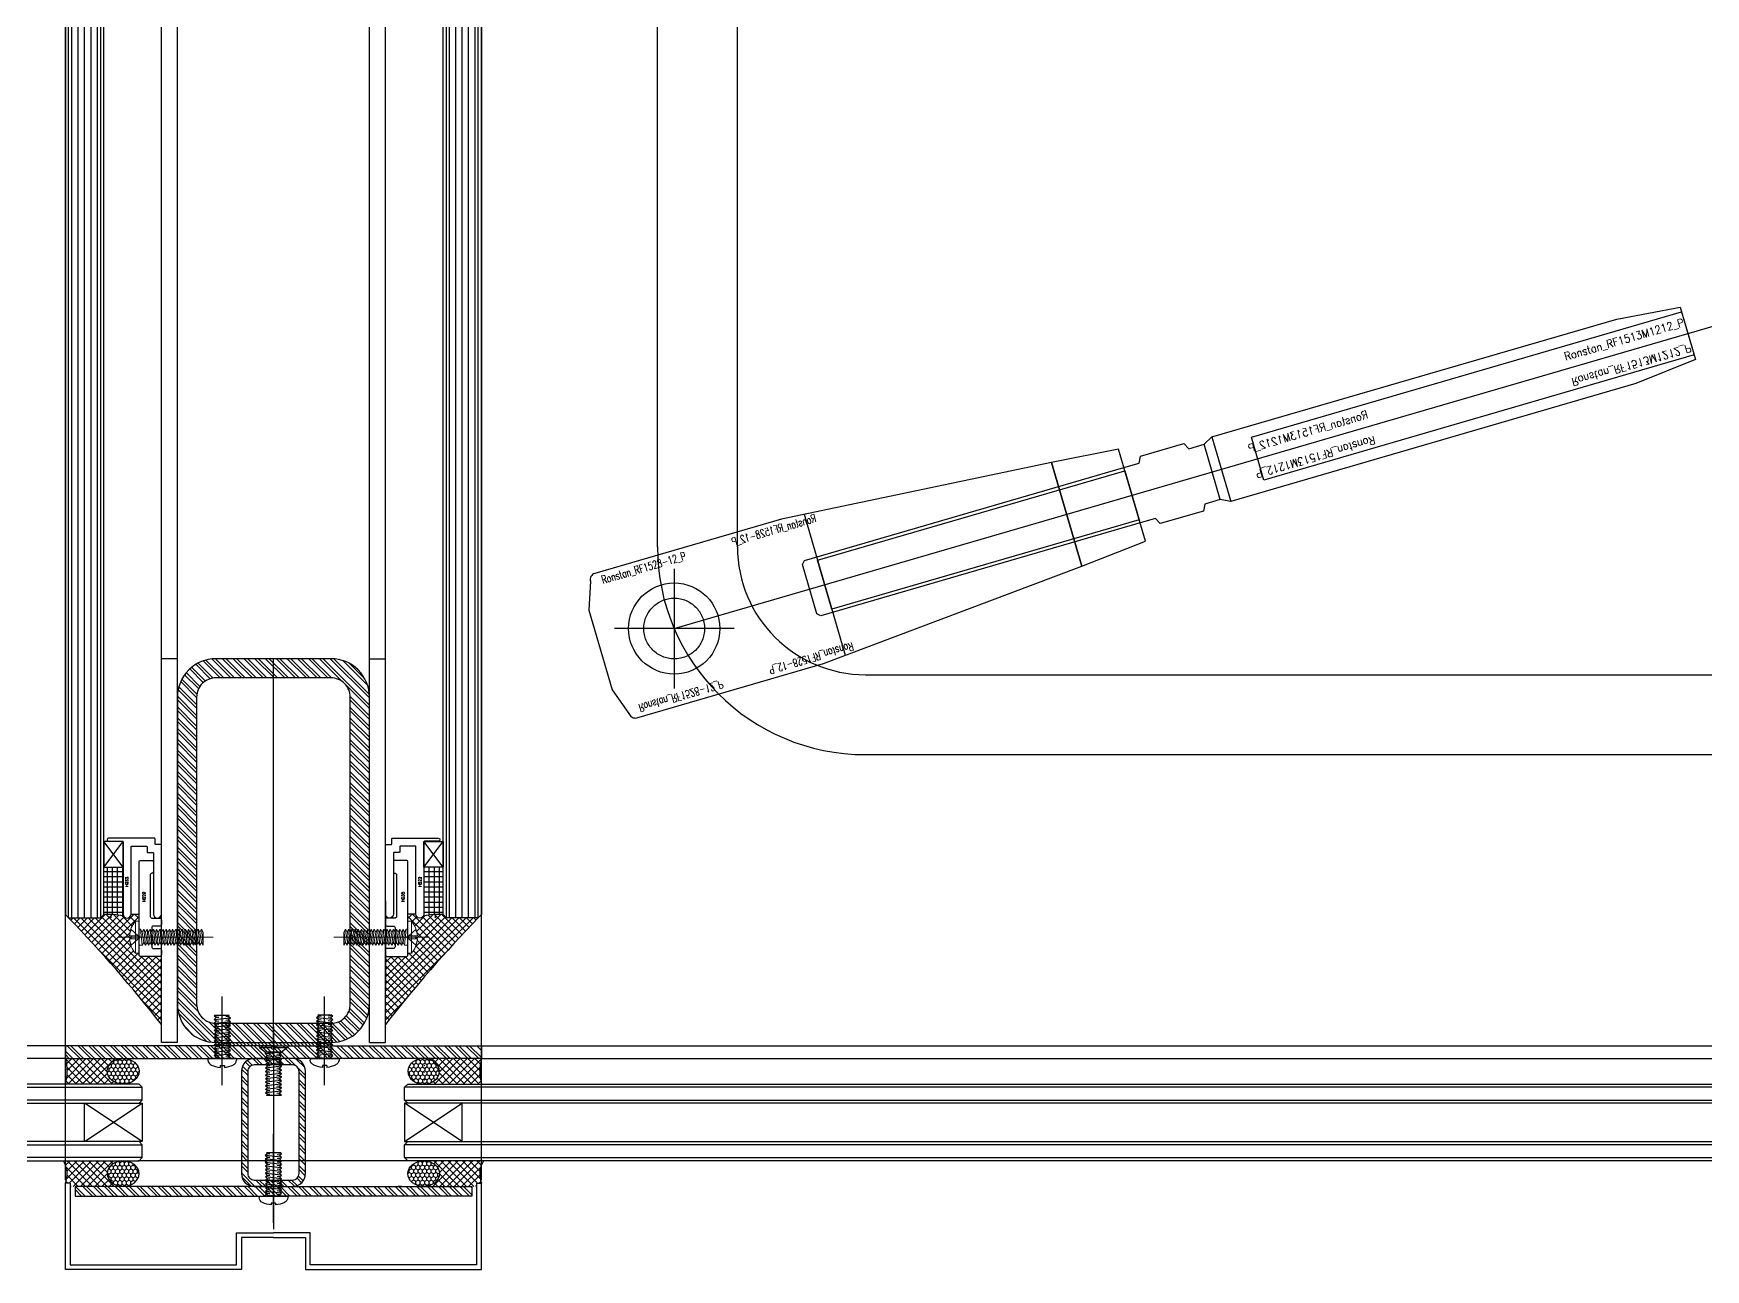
# Model space of a CAD drawing. Extents: x -163002 to 22103, y -98847 to 51643.
# Drawn here: x -128325 to -127802, y 34504 to 34891 of the extents above; entities that cross this region are included whole.
import ezdxf
from ezdxf.enums import TextEntityAlignment as Align

# ---------------------------------------------------------------- set-up
doc = ezdxf.new("R2010")
doc.units = 0
doc.header["$LTSCALE"] = 1000
doc.header["$MEASUREMENT"] = 0
doc.linetypes.add('S2108a$0$CENTER', pattern=[2, 1.25, -0.25, 0.25, -0.25])
doc.linetypes.add('S2108a$0$HIDDEN', pattern=[0.375, 0.25, -0.125])
doc.layers.get('0').update_dxf_attribs({"linetype": 'CONTINUOUS'})
for name, color, linetype, lineweight in [('S2108a$0$0.25bC', 6, 'CONTINUOUS', 18), ('S2108a$0$0.25bCEN', 1, 'S2108a$0$CENTER', 18), ('S2108a$0$0.25bH', 3, 'S2108a$0$HIDDEN', 18)]:
    doc.layers.add(name, color=color, linetype=linetype, lineweight=lineweight)
for name, color, linetype in [('S2108a$0$2', 7, 'CONTINUOUS'), ('S2108a$0$5', 7, 'CONTINUOUS'), ('S2108a$0$Aux (not print)', 11, 'CONTINUOUS'), ('S2108a$0$Die No(Not Print)', 11, 'CONTINUOUS'), ('S2108a$0$glass-p', 1, 'CONTINUOUS'), ('S2108a$0$SS Cable', 9, 'CONTINUOUS'), ('S2108a$0$Steel', 30, 'CONTINUOUS')]:
    doc.layers.add(name, color=color, linetype=linetype)
doc.styles.add('S2108a$0$ROMANS', font='romans', dxfattribs={"width": 0.9})
doc.styles.add('S2108a$0$ROMANT', font='romant')
pattern_1 = [(135, (-47877.6827, 67977.8583), (-1.122532015, -1.122532015), []), (225, (-47877.6827, 67977.8583), (1.122532015, -1.122532015), [])]
pattern_2 = [(45, (-208622.1108, 67977.8583), (1.122532015, -1.122532015), []), (315, (-208622.1108, 67977.8583), (-1.122532015, -1.122532015), [])]

# ---------------------------------------------------------------- blocks, each defined once
blk = doc.blocks.new('S2108a$0$M5P-12')
at = {"layer": 'S2108a$0$2'}
for p, q in [((364.54, 386.28), (367.99, 386.28)), ((364.54, 385.78), (364.54, 386.28)), ((364.54, 385.78), (367.99, 385.78)), ((364.54, 385.78), (366.19, 384.48)), ((368.89, 386.28), (372.35, 386.28)), ((368.89, 385.78), (372.35, 385.78)), ((372.35, 385.78), (370.69, 384.48)), ((372.35, 385.78), (372.35, 386.28)), ((370.69, 384.48), (366.19, 383.98)), ((370.69, 384.48), (366.19, 384.48)), ((366.19, 383.98), (366.19, 384.48)), ((368.89, 384.28), (366.19, 383.98)), ((366.63, 383.53), (366.19, 383.98)), ((366.63, 383.53), (366.19, 382.98)), ((370.69, 383.48), (366.19, 382.98)), ((366.79, 382.55), (366.19, 382.98)), ((366.79, 382.55), (366.19, 381.98)), ((370.69, 382.48), (366.19, 381.98)), ((366.79, 381.55), (366.19, 381.98)), ((366.79, 381.55), (366.19, 380.98)), ((370.69, 381.48), (366.19, 380.98)), ((366.79, 380.55), (366.19, 380.98)), ((367.44, 383.62), (366.63, 383.53)), ((367.44, 383.62), (366.79, 383.55)), ((367.44, 382.62), (366.79, 382.55)), ((367.44, 381.62), (366.79, 381.55)), ((367.99, 385.38), (368.89, 385.38)), ((370.09, 383.91), (369.44, 383.84)), ((370.09, 383.91), (369.44, 383.84)), ((370.09, 382.91), (369.44, 382.84)), ((370.09, 381.91), (369.44, 381.84)), ((370.09, 383.91), (370.69, 384.48)), ((370.09, 383.91), (370.48, 384.28)), ((370.09, 383.91), (370.69, 383.48)), ((370.09, 382.91), (370.69, 383.48)), ((370.09, 382.91), (370.69, 382.48)), ((370.09, 381.91), (370.69, 382.48)), ((370.09, 381.91), (370.69, 381.48)), ((370.09, 380.91), (370.69, 381.48)), ((366.79, 380.55), (366.19, 379.98)), ((370.69, 380.48), (366.19, 379.98)), ((366.79, 379.55), (366.19, 379.98)), ((366.79, 379.55), (366.19, 378.98)), ((370.69, 379.48), (366.19, 378.98)), ((366.79, 378.55), (366.19, 378.98)), ((366.79, 378.55), (366.19, 377.98)), ((370.69, 378.48), (366.19, 377.98)), ((366.79, 377.55), (366.19, 377.98)), ((366.79, 377.55), (366.19, 376.98)), ((370.69, 377.48), (366.19, 376.98)), ((366.79, 376.55), (366.19, 376.98)), ((366.79, 376.55), (366.19, 375.98)), ((370.69, 376.48), (366.19, 375.98)), ((367.44, 380.62), (366.79, 380.55)), ((367.44, 379.62), (366.79, 379.55)), ((367.44, 378.62), (366.79, 378.55)), ((367.44, 377.62), (366.79, 377.55)), ((367.44, 376.62), (366.79, 376.55)), ((370.09, 380.91), (369.44, 380.84)), ((370.09, 379.91), (369.44, 379.84)), ((370.09, 378.91), (369.44, 378.84)), ((370.09, 377.91), (369.44, 377.84)), ((370.09, 376.91), (369.44, 376.84)), ((370.09, 380.91), (370.69, 380.48)), ((370.09, 379.91), (370.69, 380.48)), ((370.09, 379.91), (370.69, 379.48)), ((370.09, 378.91), (370.69, 379.48)), ((370.09, 378.91), (370.69, 378.48)), ((370.09, 377.91), (370.69, 378.48)), ((370.09, 377.91), (370.69, 377.48)), ((370.09, 376.91), (370.69, 377.48)), ((370.09, 376.91), (370.69, 376.48)), ((370.09, 375.91), (370.69, 376.48)), ((366.79, 375.55), (366.19, 375.98)), ((366.79, 375.55), (366.19, 374.98)), ((370.69, 375.48), (366.19, 374.98)), ((366.79, 374.55), (366.19, 374.98)), ((366.79, 374.55), (366.19, 373.98)), ((370.69, 374.48), (366.19, 373.98)), ((366.79, 373.55), (366.19, 373.98)), ((366.79, 373.55), (366.19, 372.98)), ((370.69, 373.48), (366.19, 372.98)), ((366.79, 372.55), (366.19, 372.98)), ((366.79, 372.55), (366.51, 372.28)), ((370.48, 372.28), (366.51, 372.28)), ((367.44, 375.62), (366.79, 375.55)), ((367.44, 374.62), (366.79, 374.55)), ((367.44, 373.62), (366.79, 373.55)), ((367.44, 372.62), (366.79, 372.55)), ((370.69, 372.48), (368.89, 372.28)), ((370.09, 375.91), (369.44, 375.84)), ((370.09, 374.91), (369.44, 374.84)), ((370.09, 373.91), (369.44, 373.84)), ((370.09, 372.91), (369.44, 372.84)), ((370.09, 375.91), (370.69, 375.48)), ((370.09, 374.91), (370.69, 375.48)), ((370.09, 374.91), (370.69, 374.48)), ((370.09, 373.91), (370.69, 374.48)), ((370.09, 373.91), (370.69, 373.48)), ((370.09, 372.91), (370.69, 373.48)), ((370.09, 372.91), (370.69, 372.48)), ((370.48, 372.28), (370.69, 372.48))]:
    blk.add_line(p, q, dxfattribs=at)
at = {"layer": 'S2108a$0$5', "color": 2}
blk.add_line((368.44, 391.72), (368.44, 364.55), dxfattribs=at)
at = {"layer": 'S2108a$0$5'}
for p, q in [((367.99, 385.38), (367.99, 386.28)), ((368.89, 385.38), (368.89, 386.28))]:
    blk.add_line(p, q, dxfattribs=at)
blk = doc.blocks.new('S2108a$0$4.5')
at = {"layer": 'S2108a$0$2'}
for p, q in [((-226399.27, -193295.22), (-226399.48, -193295.42)), ((-226399.48, -193295.42), (-226397.68, -193295.22)), ((-226398.88, -193295.85), (-226399.48, -193295.42)), ((-226398.88, -193295.85), (-226399.48, -193296.42)), ((-226399.48, -193296.42), (-226394.98, -193295.92)), ((-226399.27, -193295.22), (-226395.3, -193295.22)), ((-226398.88, -193295.85), (-226398.23, -193295.78)), ((-226396.23, -193295.56), (-226395.58, -193295.48)), ((-226395.58, -193295.48), (-226395.3, -193295.22)), ((-226395.58, -193295.48), (-226394.98, -193295.92)), ((-226395.58, -193296.48), (-226394.98, -193295.92)), ((-226398.88, -193297.85), (-226399.49, -193298.42)), ((-226399.49, -193298.42), (-226394.98, -193297.92)), ((-226398.89, -193298.85), (-226399.49, -193298.42)), ((-226398.89, -193298.85), (-226399.49, -193299.42)), ((-226399.49, -193299.42), (-226394.99, -193298.92)), ((-226398.89, -193299.85), (-226399.49, -193299.42)), ((-226398.89, -193299.85), (-226399.49, -193300.42)), ((-226399.49, -193300.42), (-226394.99, -193299.92)), ((-226398.89, -193300.85), (-226399.49, -193300.42)), ((-226398.88, -193296.85), (-226399.48, -193296.42)), ((-226398.88, -193296.85), (-226399.48, -193297.42)), ((-226399.48, -193297.42), (-226394.98, -193296.92)), ((-226398.88, -193297.85), (-226399.48, -193297.42)), ((-226398.89, -193298.85), (-226398.24, -193298.78)), ((-226398.89, -193299.85), (-226398.24, -193299.78)), ((-226398.88, -193296.85), (-226398.23, -193296.78)), ((-226398.88, -193297.85), (-226398.23, -193297.78)), ((-226396.24, -193298.56), (-226395.59, -193298.48)), ((-226396.24, -193299.56), (-226395.59, -193299.48)), ((-226396.24, -193300.56), (-226395.59, -193300.48)), ((-226396.23, -193296.56), (-226395.58, -193296.48)), ((-226396.23, -193297.56), (-226395.58, -193297.48)), ((-226395.59, -193298.48), (-226394.98, -193297.92)), ((-226395.59, -193298.48), (-226394.99, -193298.92)), ((-226395.59, -193299.48), (-226394.99, -193298.92)), ((-226395.59, -193299.48), (-226394.99, -193299.92)), ((-226395.59, -193300.48), (-226394.99, -193299.92)), ((-226395.59, -193300.48), (-226394.99, -193300.92)), ((-226395.58, -193296.48), (-226394.98, -193296.92)), ((-226395.58, -193297.48), (-226394.98, -193296.92)), ((-226395.58, -193297.48), (-226394.98, -193297.92)), ((-226398.89, -193300.85), (-226399.49, -193301.42)), ((-226399.49, -193301.42), (-226394.99, -193300.92)), ((-226398.89, -193301.85), (-226399.49, -193301.42)), ((-226398.89, -193301.85), (-226399.49, -193302.42)), ((-226399.49, -193302.42), (-226394.99, -193301.92)), ((-226398.89, -193302.85), (-226399.49, -193302.42)), ((-226398.89, -193302.85), (-226399.49, -193303.42)), ((-226399.49, -193303.42), (-226394.99, -193302.92)), ((-226398.89, -193303.85), (-226399.49, -193303.42)), ((-226398.89, -193303.85), (-226399.49, -193304.42)), ((-226399.49, -193304.42), (-226394.99, -193303.92)), ((-226398.89, -193304.85), (-226399.49, -193304.42)), ((-226398.89, -193304.85), (-226399.49, -193305.42)), ((-226399.49, -193305.42), (-226394.99, -193304.92)), ((-226398.89, -193300.85), (-226398.24, -193300.78)), ((-226398.89, -193301.85), (-226398.24, -193301.78)), ((-226398.89, -193302.85), (-226398.24, -193302.78)), ((-226398.89, -193303.85), (-226398.24, -193303.78)), ((-226398.89, -193304.85), (-226398.24, -193304.78)), ((-226396.24, -193301.56), (-226395.59, -193301.48)), ((-226396.24, -193302.56), (-226395.59, -193302.48)), ((-226396.24, -193303.56), (-226395.59, -193303.48)), ((-226396.24, -193304.56), (-226395.59, -193304.48)), ((-226395.59, -193301.48), (-226394.99, -193300.92)), ((-226395.59, -193301.48), (-226394.99, -193301.92)), ((-226395.59, -193302.48), (-226394.99, -193301.92)), ((-226395.59, -193302.48), (-226394.99, -193302.92)), ((-226395.59, -193303.48), (-226394.99, -193302.92)), ((-226395.59, -193303.48), (-226394.99, -193303.92)), ((-226395.59, -193304.48), (-226394.99, -193303.92)), ((-226395.59, -193304.48), (-226394.99, -193304.92)), ((-226395.59, -193305.48), (-226394.99, -193304.92)), ((-226401.24, -193307.22), (-226401.24, -193307.72)), ((-226393.24, -193307.22), (-226401.24, -193307.22)), ((-226398.89, -193305.85), (-226399.49, -193305.42)), ((-226398.89, -193305.85), (-226399.49, -193306.42)), ((-226399.49, -193306.42), (-226394.99, -193305.92)), ((-226398.89, -193306.85), (-226399.49, -193306.42)), ((-226398.89, -193306.85), (-226399.28, -193307.22)), ((-226398.89, -193305.85), (-226398.24, -193305.78)), ((-226398.89, -193306.85), (-226398.24, -193306.78)), ((-226397.84, -193309.21), (-226396.64, -193309.21)), ((-226397.84, -193309.21), (-226397.84, -193309.69)), ((-226397.69, -193307.22), (-226394.99, -193306.92)), ((-226396.64, -193309.21), (-226396.64, -193309.69)), ((-226396.24, -193305.56), (-226395.59, -193305.48)), ((-226396.24, -193306.56), (-226395.59, -193306.48)), ((-226395.59, -193305.48), (-226394.99, -193305.92)), ((-226395.59, -193306.48), (-226394.99, -193305.92)), ((-226395.59, -193306.48), (-226394.99, -193306.92)), ((-226395.31, -193307.22), (-226394.99, -193306.92)), ((-226393.24, -193307.22), (-226393.24, -193307.72))]:
    blk.add_line(p, q, dxfattribs=at)
for centre, radius, start, end in [((-226399.49, -193307.45), 1.76, 188.6412, 243.4927), ((-226397.24, -193302.64), 7.08, 244.5235, 265.1216), ((-226397.24, -193302.64), 7.08, 274.8444, 295.4426), ((-226394.98, -193307.45), 1.76, 296.4734, 351.3249)]:
    blk.add_arc(centre, radius, start, end, dxfattribs=at)
at = {"layer": 'S2108a$0$5', "color": 2}
blk.add_line((-226397.24, -193314.66), (-226397.23, -193289.95), dxfattribs=at)
blk = doc.blocks.new('S2108a$0$Ronstan_RF1528-12_P')
at = {"layer": 'S2108a$0$Aux (not print)', "linetype": 'S2108a$0$HIDDEN'}
blk.add_circle((0, 0), 9.5, dxfattribs=at)
at = {"layer": 'S2108a$0$Aux (not print)'}
for p in [(0, 0), (149, 0)]:
    blk.add_point(p, dxfattribs=at)
at = {"layer": 'S2108a$0$SS Cable', "color": 8, "linetype": 'S2108a$0$HIDDEN'}
blk.add_line((49, 22.94), (49, -22.97), dxfattribs=at)
at = {"layer": 'S2108a$0$SS Cable', "color": 0, "linetype": 'ByBlock'}
blk.add_lwpolyline([(-19, 23.5, 0.414214), (-21, 21.5), (-24, 13), (-24, -13), (-21, -21.53, 0.414214), (-19, -23.53), (41.72, -23.53), (127.76, -16.89), (127.76, 16.89), (41.72, 23.5)], format="xyb", close=True, dxfattribs=at)
blk.add_lwpolyline([(127.76, -16.89), (149, -15.01), (149, 15.01), (127.76, 16.89)], close=True, dxfattribs=at)
at = {"layer": 'S2108a$0$SS Cable', "color": 8, "linetype": 'S2108a$0$HIDDEN'}
blk.add_lwpolyline([(49, 8), (149, 8), (149, -8), (49, -8)], close=True, dxfattribs=at)
at = {"layer": 'S2108a$0$Steel', "color": 8}
blk.add_circle((0, 0), 14.25, dxfattribs=at)
at = {"layer": 'S2108a$0$Aux (not print)', "style": 'S2108a$0$ROMANS', "width": 0.7}
for text_generation_flag, p in [(6, (-17.5, 19.63)), (4, (52.16, 19.63))]:
    blk.add_text('Ronstan_RF1528-12_P', height=2.5, rotation=180, dxfattribs=dict(at, text_generation_flag=text_generation_flag)).set_placement(p)
for text_generation_flag, p in [(4, (-17.5, -19.63)), (6, (52.16, -19.63))]:
    blk.add_text('Ronstan_RF1528-12_P', height=2.5, dxfattribs=dict(at, text_generation_flag=text_generation_flag)).set_placement(p)
blk = doc.blocks.new('S2108a$0$Ronstan_RF1513M1212_P')
at = {"layer": 'S2108a$0$Aux (not print)', "linetype": 'S2108a$0$HIDDEN'}
blk.add_lwpolyline([(0, -9), (-103.95, -9), (-104.95, -8), (-104.95, 8), (-103.95, 9), (0, 9)], dxfattribs=at)
blk.add_lwpolyline([(180.92, -7), (40.92, -7), (40.92, 7), (180.92, 7)], close=True, dxfattribs=at)
at = {"layer": 'S2108a$0$Aux (not print)'}
for p in [(0, 0), (180.92, 0)]:
    blk.add_point(p, dxfattribs=at)
at = {"layer": 'S2108a$0$SS Cable', "linetype": 'ByBlock'}
blk.add_line((26.08, -9), (26.08, 9), dxfattribs=at)
blk.add_line((26.08, -9), (26.08, 9), dxfattribs=at)
at = {"layer": 'S2108a$0$SS Cable', "color": 0, "linetype": 'ByBlock'}
for points in [[(0, 9), (5, 9), (6, 11), (20.08, 11), (21.08, 9), (26.08, 9), (29.08, 10.5), (160.92, 10.5), (180.92, 8.5), (180.92, -8.5), (160.92, -10.5), (29.08, -10.5), (26.08, -9), (21.08, -9), (20.08, -11), (6, -11), (5, -9), (0, -9)], [(26.08, 9), (29.08, 10.5), (29.08, -10.5), (26.08, -9)]]:
    blk.add_lwpolyline(points, close=True, dxfattribs=at)
at = {"layer": 'S2108a$0$Die No(Not Print)', "extrusion": (0, 0, -1), "char_height": 2.5, "width": 32.6375, "attachment_point": 1, "style": 'S2108a$0$ROMANS'}
for insert, text_direction in [((77.77, 5), (-1, 0, 0)), ((141.89, -5.83), (1, 0, 0))]:
    blk.add_mtext('Ronstan_RF1513M1212_P', dxfattribs=dict(at, insert=insert, text_direction=text_direction))
at = {"layer": 'S2108a$0$Die No(Not Print)', "insert": (141.89, 5), "char_height": 2.5, "width": 32.6375, "attachment_point": 1, "style": 'S2108a$0$ROMANS'}
blk.add_mtext('Ronstan_RF1513M1212_P', dxfattribs=at)
at = {"layer": 'S2108a$0$Die No(Not Print)', "insert": (77.77, -5.83), "char_height": 2.5, "width": 32.6375, "attachment_point": 1, "rotation": 180, "style": 'S2108a$0$ROMANS'}
blk.add_mtext('Ronstan_RF1513M1212_P', dxfattribs=at)
blk = doc.blocks.new('S2108a$0$11')
at = {"layer": 'S2108a$0$0.25bC'}
for p, q in [((1102.68, 1209.74), (1103.54, 1210.24)), ((1107.68, 1210.24), (1102.68, 1209.74)), ((1103.54, 1209.24), (1102.68, 1209.74)), ((1103.54, 1209.24), (1102.68, 1209.74)), ((1107.68, 1209.24), (1102.68, 1208.74)), ((1102.68, 1208.74), (1103.54, 1209.24)), ((1103.54, 1208.24), (1102.68, 1208.74)), ((1107.68, 1208.24), (1102.68, 1207.74)), ((1102.68, 1207.74), (1103.54, 1208.24)), ((1103.54, 1207.24), (1102.68, 1207.74)), ((1103.54, 1207.24), (1102.68, 1207.74)), ((1107.68, 1207.24), (1102.68, 1206.74)), ((1102.68, 1206.74), (1103.54, 1207.24)), ((1102.68, 1206.74), (1103.54, 1207.24)), ((1103.54, 1210.24), (1107.68, 1210.24)), ((1107.68, 1210.24), (1106.81, 1209.74)), ((1106.81, 1209.74), (1107.68, 1209.24)), ((1107.68, 1209.24), (1106.81, 1208.74)), ((1106.81, 1208.74), (1107.68, 1208.24)), ((1107.68, 1208.24), (1106.81, 1207.74)), ((1106.81, 1207.74), (1107.68, 1207.24)), ((1107.68, 1207.24), (1106.81, 1206.74)), ((1103.54, 1206.24), (1102.68, 1206.74)), ((1103.54, 1206.24), (1102.68, 1206.74)), ((1102.68, 1205.74), (1103.54, 1206.24)), ((1107.68, 1206.24), (1102.68, 1205.74)), ((1103.54, 1205.24), (1102.68, 1205.74)), ((1103.54, 1205.24), (1102.68, 1205.74)), ((1107.68, 1205.24), (1102.68, 1204.74)), ((1102.68, 1204.74), (1103.54, 1205.24)), ((1103.54, 1204.24), (1102.68, 1204.74)), ((1107.68, 1204.24), (1102.68, 1203.74)), ((1102.68, 1203.74), (1103.54, 1204.24)), ((1103.54, 1203.24), (1102.68, 1203.74)), ((1103.54, 1203.24), (1102.68, 1203.74)), ((1107.68, 1203.24), (1102.68, 1202.74)), ((1102.68, 1202.74), (1103.54, 1203.24)), ((1102.68, 1202.74), (1103.54, 1203.24)), ((1103.54, 1202.24), (1102.68, 1202.74)), ((1107.68, 1202.24), (1102.68, 1201.74)), ((1102.68, 1201.74), (1103.54, 1202.24)), ((1106.81, 1206.74), (1107.68, 1206.24)), ((1107.68, 1206.24), (1106.81, 1205.74)), ((1106.81, 1205.74), (1107.68, 1205.24)), ((1107.68, 1205.24), (1106.81, 1204.74)), ((1106.81, 1204.74), (1107.68, 1204.24)), ((1107.68, 1204.24), (1106.81, 1203.74)), ((1106.81, 1203.74), (1107.68, 1203.24)), ((1106.81, 1203.74), (1107.68, 1203.24)), ((1107.68, 1203.24), (1106.81, 1202.74)), ((1106.81, 1202.74), (1107.68, 1202.24)), ((1107.68, 1202.24), (1106.81, 1201.74)), ((1103.54, 1201.24), (1102.68, 1201.74)), ((1107.68, 1201.24), (1102.68, 1200.74)), ((1102.68, 1200.74), (1103.54, 1201.24)), ((1103.54, 1200.24), (1102.68, 1200.74)), ((1102.68, 1199.74), (1107.68, 1200.24)), ((1102.68, 1199.74), (1103.54, 1200.24)), ((1103.54, 1199.24), (1102.68, 1199.74)), ((1102.68, 1198.74), (1107.68, 1199.24)), ((1102.68, 1198.74), (1103.54, 1199.24)), ((1103.54, 1198.24), (1102.68, 1198.74)), ((1103.54, 1198.24), (1102.68, 1198.74)), ((1107.68, 1198.24), (1102.68, 1197.74)), ((1102.68, 1197.74), (1103.54, 1198.24)), ((1102.68, 1197.74), (1103.54, 1198.24)), ((1103.54, 1197.24), (1102.68, 1197.74)), ((1107.68, 1197.24), (1102.68, 1196.74)), ((1102.68, 1196.74), (1103.54, 1197.24)), ((1103.54, 1196.24), (1102.68, 1196.74)), ((1106.81, 1201.74), (1107.68, 1201.24)), ((1107.68, 1201.24), (1106.81, 1200.74)), ((1106.81, 1200.74), (1107.68, 1200.24)), ((1107.68, 1200.24), (1106.81, 1199.74)), ((1106.81, 1199.74), (1107.68, 1199.24)), ((1107.68, 1199.24), (1106.81, 1198.74)), ((1106.81, 1198.74), (1107.68, 1198.24)), ((1106.81, 1198.74), (1107.68, 1198.24)), ((1107.68, 1198.24), (1106.81, 1197.74)), ((1106.81, 1197.74), (1107.68, 1197.24)), ((1107.68, 1197.24), (1106.81, 1196.74)), ((1106.81, 1196.74), (1107.68, 1196.24)), ((1107.68, 1196.24), (1102.68, 1195.74)), ((1102.68, 1195.74), (1103.54, 1196.24)), ((1103.54, 1195.24), (1102.68, 1195.74)), ((1102.68, 1194.74), (1107.68, 1195.24)), ((1102.68, 1194.74), (1103.54, 1195.24)), ((1103.54, 1194.24), (1102.68, 1194.74)), ((1102.68, 1193.74), (1107.68, 1194.24)), ((1102.68, 1193.74), (1103.54, 1194.24)), ((1103.54, 1193.24), (1102.68, 1193.74)), ((1102.68, 1192.74), (1107.68, 1193.24)), ((1102.68, 1192.74), (1103.54, 1193.24)), ((1103.54, 1192.24), (1102.68, 1192.74)), ((1107.68, 1192.24), (1102.68, 1191.74)), ((1102.68, 1191.74), (1103.54, 1192.24)), ((1103.54, 1191.24), (1102.68, 1191.74)), ((1107.68, 1196.24), (1106.81, 1195.74)), ((1106.81, 1195.74), (1107.68, 1195.24)), ((1107.68, 1195.24), (1106.81, 1194.74)), ((1106.81, 1194.74), (1107.68, 1194.24)), ((1107.68, 1194.24), (1106.81, 1193.74)), ((1106.81, 1193.74), (1107.68, 1193.24)), ((1107.68, 1193.24), (1106.81, 1192.74)), ((1106.81, 1192.74), (1107.68, 1192.24)), ((1107.68, 1192.24), (1106.81, 1191.74)), ((1106.81, 1191.74), (1107.68, 1191.24)), ((1110.18, 1189.15), (1100.18, 1189.15)), ((1102.68, 1190.74), (1107.68, 1191.24)), ((1102.68, 1190.74), (1103.54, 1191.24)), ((1102.68, 1190.24), (1102.68, 1190.74)), ((1107.68, 1191.24), (1107.68, 1190.24))]:
    blk.add_line(p, q, dxfattribs=at)
blk.add_lwpolyline([(1100.18, 1189.15), (1100.18, 1190.24), (1110.18, 1190.24), (1110.18, 1189.15, -0.167288), (1105.68, 1187.26), (1105.68, 1187.76), (1104.68, 1187.76), (1104.68, 1187.26, -0.167288)], format="xyb", close=True, dxfattribs=at)
for start, end in [(241.3263, 264.2608), (275.7392, 298.6737)]:
    blk.add_arc((1105.18, 1192.24), 5, start, end, dxfattribs=at)
at = {"layer": 'S2108a$0$0.25bCEN', "ltscale": 0.2}
blk.add_line((1105.18, 1183.62), (1105.18, 1213.41), dxfattribs=at)
at = {"layer": 'S2108a$0$0.25bCEN', "ltscale": 0.05}
for p, q in [((1106.81, 1209.74), (1103.54, 1209.24)), ((1106.81, 1208.74), (1103.54, 1208.24)), ((1106.81, 1207.74), (1103.54, 1207.24)), ((1106.81, 1207.74), (1103.54, 1207.24)), ((1106.81, 1206.74), (1103.54, 1206.24)), ((1106.81, 1206.74), (1103.54, 1206.24)), ((1106.81, 1205.74), (1103.54, 1205.24)), ((1106.81, 1204.74), (1103.54, 1204.24)), ((1106.81, 1203.74), (1103.54, 1203.24)), ((1106.81, 1203.74), (1103.54, 1203.24)), ((1106.81, 1202.74), (1103.54, 1202.24)), ((1106.81, 1201.74), (1103.54, 1201.24)), ((1103.54, 1200.24), (1106.81, 1200.74)), ((1106.81, 1199.74), (1103.54, 1199.24)), ((1106.81, 1198.74), (1103.54, 1198.24)), ((1106.81, 1198.74), (1103.54, 1198.24)), ((1106.81, 1197.74), (1103.54, 1197.24)), ((1106.81, 1196.74), (1103.54, 1196.24)), ((1103.54, 1195.24), (1106.81, 1195.74)), ((1106.81, 1194.74), (1103.54, 1194.24)), ((1106.81, 1193.74), (1103.54, 1193.24)), ((1103.54, 1192.24), (1106.81, 1192.74)), ((1103.54, 1191.24), (1106.81, 1191.74))]:
    blk.add_line(p, q, dxfattribs=at)
at = {"layer": 'S2108a$0$0.25bH', "ltscale": 0.1}
for p, q in [((1104.68, 1189.94), (1102.63, 1187.69)), ((1105.68, 1189.94), (1104.68, 1189.94)), ((1104.68, 1187.76), (1104.68, 1189.94)), ((1105.68, 1187.76), (1105.68, 1189.94)), ((1107.72, 1187.69), (1105.68, 1189.94))]:
    blk.add_line(p, q, dxfattribs=at)
blk.add_lwpolyline([(1104.68, 1189.94), (1105.18, 1190.24), (1105.68, 1189.94)], dxfattribs=at)
blk = doc.blocks.new('S2108a')
at = {"layer": 'S2108a$0$glass-p'}
h = blk.add_hatch(dxfattribs=at)
h.set_pattern_fill('ANSI32', color=256, scale=0.25, angle=90, style=0)
h.set_pattern_definition([(135, (-47773.6782, 67657.2822), (-1.68379802, -1.68379802), []), (135, (-47773.6782, 67658.4048), (-1.68379802, -1.68379802), [])])
h.paths.add_polyline_path([(-128267.897, 34695.106, 0.4142136), (-128279.897, 34683.106), (-128279.897, 34587.106, 0.4142136), (-128267.897, 34575.106), (-128231.897, 34575.106, 0.4142136), (-128219.897, 34587.106), (-128219.897, 34683.106, 0.4142136), (-128231.897, 34695.106)])
h.paths.add_polyline_path([(-128267.897, 34581.106, -0.4142136), (-128273.897, 34587.106), (-128273.897, 34683.106, -0.4142136), (-128267.897, 34689.106), (-128231.897, 34689.106, -0.4142136), (-128225.897, 34683.106), (-128225.897, 34587.106, -0.4142136), (-128231.897, 34581.106)], flags=16)
h = blk.add_hatch(dxfattribs=at)
h.set_pattern_fill('NET', color=256, scale=0.5, angle=90, style=0)
h.set_pattern_definition([(270, (-129247.927, 23489.065), (1.5875, -1e-16), []), (360, (-129247.927, 23489.065), (2e-16, 1.5875), [])])
h.paths.add_polyline_path([(-128296.897, 34629.906), (-128302.897, 34629.906), (-128302.897, 34615.106, -0.0827625), (-128296.897, 34614.606)])
h = blk.add_hatch(dxfattribs=at)
h.set_pattern_fill('NET', color=256, scale=0.5, angle=90, style=0)
h.set_pattern_definition([(270, (-127251.8664, 23489.065), (-1.5875, 1e-16), []), (180, (-127251.8664, 23489.065), (0, 1.5875), [])])
h.paths.add_polyline_path([(-128202.897, 34629.906), (-128196.897, 34629.906), (-128196.897, 34615.106, 0.0827625), (-128202.897, 34614.606)])
h = blk.add_hatch(dxfattribs=at)
h.set_pattern_fill('ANSI37', color=256, scale=0.5, angle=90, style=0)
h.set_pattern_definition([(45, (-207100.6955, 60165.264), (1.122532015, -1.122532015), []), (315, (-207100.6955, 60165.264), (-1.122532015, -1.122532015), [])])
h.paths.add_polyline_path([(-128292.987, 34603.006), (-128291.897, 34603.006), (-128291.897, 34602.506, 0.4142136), (-128291.397, 34602.006), (-128285.397, 34602.006, 0.4142136), (-128284.897, 34602.506), (-128284.897, 34580.715, 0.0268014), (-128313.897, 34614.106), (-128303.897, 34614.106), (-128302.897, 34615.106, -0.0858761), (-128296.678, 34614.549, 0.7369658), (-128294.397, 34615.256), (-128291.897, 34615.256), (-128291.897, 34613.006), (-128292.987, 34613.006, 0.1672877), (-128294.88, 34608.506), (-128294.38, 34608.506), (-128294.38, 34607.506), (-128294.88, 34607.506, 0.1672877)])
h = blk.add_hatch(dxfattribs=at)
h.set_pattern_fill('ANSI37', color=256, scale=0.5, angle=90, style=0)
h.set_pattern_definition([(135, (-49399.098, 60165.264), (-1.122532015, -1.122532015), []), (225, (-49399.098, 60165.264), (1.122532015, -1.122532015), [])])
h.paths.add_polyline_path([(-128206.807, 34603.006), (-128207.897, 34603.006), (-128207.897, 34602.506, -0.4142136), (-128208.397, 34602.006), (-128214.397, 34602.006, -0.4142136), (-128214.897, 34602.506), (-128214.897, 34580.715, -0.0268014), (-128185.897, 34614.106), (-128195.897, 34614.106), (-128196.897, 34615.106, 0.0858761), (-128203.116, 34614.549, -0.7369658), (-128205.397, 34615.256), (-128207.897, 34615.256), (-128207.897, 34613.006), (-128206.807, 34613.006, -0.1672877), (-128204.913, 34608.506), (-128205.413, 34608.506), (-128205.413, 34607.506), (-128204.913, 34607.506, -0.1672877)])
h = blk.add_hatch(dxfattribs=at)
h.set_pattern_fill('ANSI32', color=256, scale=0.25, angle=90, style=0)
h.set_pattern_definition([(135, (-48981.8641, 67864.147), (-1.68379802, -1.68379802), []), (135, (-48981.8641, 67865.2696), (-1.68379802, -1.68379802), [])])
h.paths.add_polyline_path([(-128314.897, 34574.106), (-128314.897, 34570.106), (-128249.897, 34570.106), (-128184.897, 34570.106), (-128184.897, 34574.106), (-128249.897, 34574.106)])
h = blk.add_hatch(dxfattribs=at)
h.set_pattern_fill('ANSI31', color=256, scale=0.25, angle=90, style=0)
h.set_pattern_definition([(135, (-47877.6827, 67978.8583), (-0.5612660076, -0.5612660076), [])])
h.paths.add_polyline_path([(-128249.897, 34575.106), (-128249.897, 34574.106), (-128231.897, 34574.106), (-128231.897, 34575.106)])
h.paths.add_polyline_path([(-128267.897, 34575.106), (-128267.897, 34574.106), (-128249.897, 34574.106), (-128249.897, 34575.106)])
h = blk.add_hatch(dxfattribs=at)
h.set_pattern_fill('ANSI37', color=256, scale=0.5, angle=90, style=0)
h.set_pattern_definition(pattern_2)
edge = h.paths.add_edge_path()
edge.add_arc((-128329.277, 34566.106), 14.926, 344.45513, 375.54487)
edge.add_line((-128314.897, 34570.106), (-128297.327, 34570.106))
edge.add_ellipse((-128296.854, 34566.106), major_axis=(-4.957, 0), ratio=0.8069186, start_angle=270, end_angle=450, ccw=False)
edge.add_line((-128297.327, 34562.106), (-128314.897, 34562.106))
h = blk.add_hatch(dxfattribs=at)
h.set_pattern_fill('HONEY', color=256, scale=0.25, angle=90, style=0)
h.set_pattern_definition([(270, (-208622.1108, 1122.3531), (0.6874075, -1.190625), [0.79375, -1.5875]), (30, (-208622.1108, 1122.3531), (0.6874077464, 1.190624858), [0.79375, -1.5875]), (330, (-208622.1108, 1122.3531), (1.3748152464, -1.42e-07), [-1.5875, 0.79375])])
edge = h.paths.add_edge_path()
edge.add_ellipse((-128296.854, 34566.106), major_axis=(-4.957, 0), ratio=0.8069186, start_angle=0, end_angle=360)
h = blk.add_hatch(dxfattribs=at)
h.set_pattern_fill('ANSI32', color=256, scale=0.25, angle=90, style=0)
h.set_pattern_definition([(135, (-47851.6796, 68148.415), (-1.68379802, -1.68379802), []), (135, (-47851.6796, 68149.5376), (-1.68379802, -1.68379802), [])])
h.paths.add_polyline_path([(-128259.897, 34566.106), (-128259.897, 34534.106, 0.4142136), (-128255.897, 34530.106), (-128243.897, 34530.106, 0.4142136), (-128239.897, 34534.106), (-128239.897, 34566.106, 0.4142136), (-128243.897, 34570.106), (-128255.897, 34570.106, 0.4142136)])
h.paths.add_polyline_path([(-128257.897, 34566.106, -0.4142136), (-128255.897, 34568.106), (-128243.897, 34568.106, -0.4142136), (-128241.897, 34566.106), (-128241.897, 34534.106, -0.4142136), (-128243.897, 34532.106), (-128255.897, 34532.106, -0.4142136), (-128257.897, 34534.106)], flags=16)
h = blk.add_hatch(dxfattribs=at)
h.set_pattern_fill('HONEY', color=256, scale=0.25, angle=90, style=0)
h.set_pattern_definition([(270, (-47877.6827, 1122.3531), (-0.6874075, -1.190625), [0.79375, -1.5875]), (150, (-47877.6827, 1122.3531), (-0.6874077464, 1.190624858), [0.79375, -1.5875]), (210, (-47877.6827, 1122.3531), (-1.3748152464, -1.42e-07), [-1.5875, 0.79375])])
edge = h.paths.add_edge_path()
edge.add_ellipse((-128202.94, 34566.106), major_axis=(4.957, 0), ratio=0.8069186, start_angle=0, end_angle=360, ccw=False)
h = blk.add_hatch(dxfattribs=at)
h.set_pattern_fill('ANSI37', color=256, scale=0.5, angle=90, style=0)
h.set_pattern_definition(pattern_1)
edge = h.paths.add_edge_path()
edge.add_arc((-128170.517, 34566.106), 14.926, 164.45513, 195.54487, ccw=False)
edge.add_line((-128184.897, 34570.106), (-128202.466, 34570.106))
edge.add_ellipse((-128202.94, 34566.106), major_axis=(4.957, 0), ratio=0.8069186, start_angle=-90, end_angle=90)
edge.add_line((-128202.466, 34562.106), (-128184.897, 34562.106))
h = blk.add_hatch(dxfattribs=at)
h.set_pattern_fill('ANSI37', color=256, scale=0.5, angle=90, style=0)
h.set_pattern_definition(pattern_2)
edge = h.paths.add_edge_path()
edge.add_ellipse((-128296.854, 34534.106), major_axis=(-4.957, 0), ratio=0.8069186, start_angle=-90, end_angle=90)
edge.add_line((-128296.854, 34530.106), (-128311.897, 34530.106))
edge.add_line((-128311.897, 34530.106), (-128313.397, 34530.106))
edge.add_line((-128313.397, 34530.106), (-128313.397, 34531.106))
edge.add_line((-128313.397, 34531.106), (-128314.897, 34531.106))
edge.add_arc((-128322.532, 34533.984), 8.16, 339.34357, 380.65643)
edge.add_line((-128314.897, 34536.863), (-128314.897, 34538.106))
edge.add_line((-128314.897, 34538.106), (-128296.854, 34538.106))
h.paths.add_polyline_path([(-128314.897, 34538.106), (-128314.897, 34536.863, 0.0422637), (-128315.489, 34538.106)])
h = blk.add_hatch(dxfattribs=at)
h.set_pattern_fill('HONEY', color=256, scale=0.25, angle=90, style=0)
h.set_pattern_definition([(90, (-208622.1108, 67977.85834), (0.6874075, 1.190625), [0.79375, -1.5875]), (330, (-208622.1108, 67977.85834), (0.6874077464, -1.190624858), [0.79375, -1.5875]), (30, (-208622.1108, 67977.85834), (1.3748152464, 1.42e-07), [-1.5875, 0.79375])])
edge = h.paths.add_edge_path()
edge.add_ellipse((-128296.854, 34534.106), major_axis=(-4.957, 0), ratio=0.8069186, start_angle=0, end_angle=360, ccw=False)
h = blk.add_hatch(dxfattribs=at)
h.set_pattern_fill('HONEY', color=256, scale=0.25, angle=90, style=0)
h.set_pattern_definition([(90, (-47877.6827, 67977.85834), (-0.6874075, 1.190625), [0.79375, -1.5875]), (210, (-47877.6827, 67977.85834), (-0.6874077464, -1.190624858), [0.79375, -1.5875]), (150, (-47877.6827, 67977.85834), (-1.3748152464, 1.42e-07), [-1.5875, 0.79375])])
edge = h.paths.add_edge_path()
edge.add_ellipse((-128202.94, 34534.106), major_axis=(4.957, 0), ratio=0.8069186, start_angle=0, end_angle=360)
h = blk.add_hatch(dxfattribs=at)
h.set_pattern_fill('ANSI37', color=256, scale=0.5, angle=90, style=0)
h.set_pattern_definition(pattern_1)
edge = h.paths.add_edge_path()
edge.add_ellipse((-128202.94, 34534.106), major_axis=(4.957, 0), ratio=0.8069186, start_angle=270, end_angle=450, ccw=False)
edge.add_line((-128202.94, 34530.106), (-128187.897, 34530.106))
edge.add_line((-128187.897, 34530.106), (-128186.397, 34530.106))
edge.add_line((-128186.397, 34530.106), (-128186.397, 34531.106))
edge.add_line((-128186.397, 34531.106), (-128184.897, 34531.106))
edge.add_arc((-128177.261, 34533.984), 8.16, 159.34357, 200.65643, ccw=False)
edge.add_line((-128184.897, 34536.863), (-128184.897, 34538.106))
edge.add_line((-128184.897, 34538.106), (-128202.94, 34538.106))
h.paths.add_polyline_path([(-128184.897, 34538.106), (-128184.897, 34536.863, -0.0422637), (-128184.304, 34538.106)])
h = blk.add_hatch(dxfattribs=at)
h.set_pattern_fill('ANSI32', color=256, scale=0.25, angle=90, style=0)
h.set_pattern_definition([(135, (-47850.9437, 68182.5691), (-1.68379802, -1.68379802), []), (135, (-47850.9437, 68183.6917), (-1.68379802, -1.68379802), [])])
h.paths.add_polyline_path([(-128311.897, 34530.106), (-128311.897, 34527.106), (-128249.897, 34527.106), (-128187.897, 34527.106), (-128187.897, 34530.106), (-128249.897, 34530.106)])
for p, q in [((-128314.897, 34532.106), (-128314.897, 35138.106)), ((-128314.897, 35138.106), (-128314.897, 34615.106)), ((-128313.897, 34614.106), (-128313.897, 35138.106)), ((-128312.897, 34614.106), (-128312.897, 35138.106)), ((-128310.897, 34614.106), (-128310.897, 35138.106)), ((-128308.897, 34614.106), (-128308.897, 35138.106)), ((-128306.897, 34614.106), (-128306.897, 35138.106)), ((-128304.897, 34614.106), (-128304.897, 35138.106)), ((-128303.897, 35138.106), (-128303.897, 34614.106)), ((-128302.897, 34615.106), (-128302.897, 35138.106)), ((-128284.897, 34575.106), (-128284.897, 35138.106)), ((-128279.897, 34575.106), (-128279.897, 35138.106)), ((-128219.897, 34575.106), (-128219.897, 35138.106)), ((-128214.897, 34575.106), (-128214.897, 35138.106)), ((-128196.897, 34615.106), (-128196.897, 35138.106)), ((-128195.897, 35138.106), (-128195.897, 34614.106)), ((-128194.897, 34614.106), (-128194.897, 35138.106)), ((-128192.897, 34614.106), (-128192.897, 35138.106)), ((-128190.897, 34614.106), (-128190.897, 35138.106)), ((-128188.897, 34614.106), (-128188.897, 35138.106)), ((-128186.897, 34614.106), (-128186.897, 35138.106)), ((-128185.897, 34614.106), (-128185.897, 35138.106)), ((-128184.897, 34532.106), (-128184.897, 35138.106)), ((-128184.897, 35138.106), (-128184.897, 34615.106)), ((-128129.897, 34730.106), (-128129.897, 35138.106)), ((-128104.897, 34730.106), (-128104.897, 35138.106)), ((-128124.657, 34704.537), (-126749.898, 35105.045)), ((-128124.657, 34723.241), (-128124.657, 34685.833)), ((-128105.953, 34704.537), (-128143.361, 34704.537)), ((-128279.897, 34695.106), (-128284.897, 34695.106)), ((-128249.897, 34575.106), (-128249.897, 34695.106)), ((-128219.897, 34695.106), (-128214.897, 34695.106)), ((-128064.897, 34690.106), (-126749.898, 34690.106)), ((-128064.897, 34665.106), (-126749.898, 34665.106)), ((-128302.897, 34629.906), (-128296.897, 34637.906)), ((-128296.897, 34629.906), (-128302.897, 34637.906)), ((-128196.897, 34629.906), (-128202.897, 34637.906)), ((-128202.897, 34629.906), (-128196.897, 34637.906)), ((-128214.897, 34619.388), (-128214.897, 34592.043)), ((-128314.897, 34615.106), (-128313.897, 34614.106)), ((-128313.897, 34614.106), (-128303.897, 34614.106)), ((-128302.897, 34615.106), (-128303.897, 34614.106)), ((-128300.566, 34614.105), (-128300.516, 34615.146)), ((-128294.397, 34615.256), (-128291.897, 34615.256)), ((-128205.397, 34615.256), (-128207.897, 34615.256)), ((-128199.228, 34614.105), (-128199.278, 34615.146)), ((-128196.897, 34615.106), (-128195.897, 34614.106)), ((-128185.897, 34614.106), (-128195.897, 34614.106)), ((-128184.897, 34615.106), (-128185.897, 34614.106)), ((-128314.897, 34574.106), (-129707.4, 34574.106)), ((-128249.897, 34574.106), (-128314.897, 34574.106)), ((-128314.897, 34574.106), (-128314.897, 34570.106)), ((-128279.897, 34575.106), (-128284.897, 34575.106)), ((-128267.897, 34574.106), (-128267.897, 34575.106)), ((-128264.397, 34571.106), (-128263.397, 34571.106)), ((-128249.397, 34574.106), (-128250.397, 34574.106)), ((-128249.897, 34574.106), (-128184.897, 34574.106)), ((-128249.897, 34572.106), (-128249.897, 34516.781)), ((-128231.897, 34574.106), (-128231.897, 34575.106)), ((-128219.897, 34575.106), (-128214.897, 34575.106)), ((-128184.897, 34574.106), (-128184.897, 34570.106)), ((-128184.897, 34574.106), (-126749.898, 34574.106)), ((-128314.897, 34570.106), (-129707.4, 34570.106)), ((-128314.897, 34570.106), (-128249.897, 34570.106)), ((-128184.897, 34570.106), (-128249.897, 34570.106)), ((-128184.897, 34570.106), (-126749.898, 34570.106)), ((-129707.4, 34561.106), (-128290.897, 34561.106)), ((-126749.898, 34561.106), (-128208.897, 34561.106)), ((-128290.897, 34557.106), (-129707.4, 34557.106)), ((-128208.897, 34557.106), (-126749.898, 34557.106)), ((-129707.4, 34543.106), (-128290.897, 34543.106)), ((-126749.898, 34543.106), (-128208.897, 34543.106)), ((-128290.897, 34539.106), (-129707.4, 34539.106)), ((-128207.897, 34538.106), (-128292.225, 34538.106)), ((-128208.897, 34539.106), (-126749.898, 34539.106)), ((-128314.897, 34504.106), (-128314.897, 34531.106)), ((-128313.397, 34531.106), (-128314.897, 34531.106)), ((-128313.397, 34531.106), (-128313.397, 34505.606)), ((-128249.897, 34530.106), (-128311.897, 34530.106)), ((-128311.897, 34530.106), (-128311.897, 34527.106)), ((-128249.897, 34530.106), (-128187.897, 34530.106)), ((-128209.897, 34530.106), (-128210.897, 34530.106)), ((-128210.897, 34530.106), (-128209.897, 34530.106)), ((-128209.897, 34530.106), (-128210.897, 34530.106)), ((-128187.897, 34530.106), (-128187.897, 34527.106)), ((-128186.397, 34531.106), (-128186.397, 34505.606)), ((-128186.397, 34531.106), (-128184.897, 34531.106)), ((-128184.897, 34504.106), (-128184.897, 34531.106)), ((-128311.897, 34527.106), (-128249.897, 34527.106)), ((-128187.897, 34527.106), (-128249.897, 34527.106)), ((-128261.397, 34505.606), (-128261.397, 34515.606)), ((-128261.397, 34515.606), (-128249.897, 34515.606)), ((-128249.897, 34514.106), (-128259.897, 34514.106)), ((-128259.897, 34514.106), (-128259.897, 34504.106)), ((-128238.397, 34515.606), (-128249.897, 34515.606)), ((-128249.897, 34514.106), (-128239.897, 34514.106)), ((-128239.897, 34514.106), (-128239.897, 34504.106)), ((-128238.397, 34505.606), (-128238.397, 34515.606)), ((-128259.897, 34504.106), (-128314.897, 34504.106)), ((-128313.397, 34505.606), (-128261.397, 34505.606)), ((-128239.897, 34504.106), (-128184.897, 34504.106)), ((-128186.397, 34505.606), (-128238.397, 34505.606))]:
    blk.add_line(p, q, dxfattribs=at)
for points in [[(-128219.897, 34683.106, 0.4142136), (-128231.897, 34695.106), (-128267.897, 34695.106, 0.4142136), (-128279.897, 34683.106), (-128279.897, 34587.106, 0.4142136), (-128267.897, 34575.106), (-128231.897, 34575.106, 0.4142136), (-128219.897, 34587.106)], [(-128225.897, 34683.106, 0.4142136), (-128231.897, 34689.106), (-128267.897, 34689.106, 0.4142136), (-128273.897, 34683.106), (-128273.897, 34587.106, 0.4142136), (-128267.897, 34581.106), (-128231.897, 34581.106, 0.4142136), (-128225.897, 34587.106)], [(-128287.397, 34615.256, 1), (-128284.897, 34615.256), (-128284.897, 34636.806, 0.4142136), (-128285.097, 34637.006), (-128286.697, 34637.006, -0.4142136), (-128286.897, 34637.206), (-128286.897, 34638.806, 0.4142136), (-128287.097, 34639.006), (-128301.397, 34639.006, 1), (-128301.397, 34638.006), (-128297.097, 34638.006, -0.4142136), (-128296.897, 34637.806), (-128296.897, 34615.256, 1), (-128294.397, 34615.256), (-128294.397, 34636.306, -0.4142136), (-128294.197, 34636.506), (-128289.597, 34636.506, -0.4142136), (-128289.397, 34636.306), (-128289.397, 34634.706, 0.4142136), (-128289.197, 34634.506), (-128287.597, 34634.506, -0.4142136), (-128287.397, 34634.306)], [(-128212.397, 34615.256, -1), (-128214.897, 34615.256), (-128214.897, 34636.806, -0.4142136), (-128214.697, 34637.006), (-128213.097, 34637.006, 0.4142136), (-128212.897, 34637.206), (-128212.897, 34638.806, -0.4142136), (-128212.697, 34639.006), (-128198.397, 34639.006, -1), (-128198.397, 34638.006), (-128202.697, 34638.006, 0.4142136), (-128202.897, 34637.806), (-128202.897, 34615.256, -1), (-128205.397, 34615.256), (-128205.397, 34636.306, 0.4142136), (-128205.597, 34636.506), (-128210.197, 34636.506, 0.4142136), (-128210.397, 34636.306), (-128210.397, 34634.706, -0.4142136), (-128210.597, 34634.506), (-128212.197, 34634.506, 0.4142136), (-128212.397, 34634.306)], [(-128243.897, 34530.106, 0.4142136), (-128239.897, 34534.106), (-128239.897, 34566.106, 0.4142136), (-128243.897, 34570.106), (-128255.897, 34570.106, 0.4142136), (-128259.897, 34566.106), (-128259.897, 34534.106, 0.4142136), (-128255.897, 34530.106)], [(-128243.897, 34532.106, 0.4142136), (-128241.897, 34534.106), (-128241.897, 34566.106, 0.4142136), (-128243.897, 34568.106), (-128255.897, 34568.106, 0.4142136), (-128257.897, 34566.106), (-128257.897, 34534.106, 0.4142136), (-128255.897, 34532.106)]]:
    blk.add_lwpolyline(points, format="xyb", close=True, dxfattribs=at)
for points in [[(-128302.897, 34637.906), (-128302.897, 34629.906), (-128296.897, 34629.906), (-128296.897, 34637.906)], [(-128196.897, 34637.906), (-128196.897, 34629.906), (-128202.897, 34629.906), (-128202.897, 34637.906)], [(-128290.897, 34556.106), (-128290.897, 34544.106), (-128308.897, 34544.106), (-128308.897, 34556.106)], [(-128208.897, 34556.106), (-128208.897, 34544.106), (-128190.897, 34544.106), (-128190.897, 34556.106)]]:
    blk.add_lwpolyline(points, close=True, dxfattribs=at)
for points in [[(-128287.897, 34628.006), (-128287.897, 34628.006), (-128287.897, 34628.006, 0.4142136), (-128288.397, 34627.506), (-128288.397, 34614.506, 0.4142136), (-128287.897, 34614.006), (-128285.397, 34614.006, -0.4142136), (-128284.897, 34613.506), (-128284.897, 34612.006, -0.4142136), (-128285.397, 34611.506), (-128287.397, 34611.506, 0.4142136), (-128287.897, 34611.006), (-128287.897, 34608.006), (-128287.897, 34605.006, 0.4142136), (-128287.397, 34604.506), (-128285.397, 34604.506, -0.4142136), (-128284.897, 34604.006), (-128284.897, 34602.506, -0.4142136), (-128285.397, 34602.006), (-128291.397, 34602.006, -0.4142136), (-128291.897, 34602.506), (-128291.897, 34607.623), (-128291.514, 34608.006), (-128291.897, 34608.389), (-128291.897, 34631.506, -0.4142136), (-128291.397, 34632.006), (-128287.897, 34632.006, -0.4142136), (-128287.397, 34631.506), (-128287.397, 34628.506, -0.4142136), (-128287.897, 34628.006)], [(-128211.897, 34628.006), (-128211.897, 34628.006), (-128211.897, 34628.006, -0.4142136), (-128211.397, 34627.506), (-128211.397, 34614.506, -0.4142136), (-128211.897, 34614.006), (-128214.397, 34614.006, 0.4142136), (-128214.897, 34613.506), (-128214.897, 34612.006, 0.4142136), (-128214.397, 34611.506), (-128212.397, 34611.506, -0.4142136), (-128211.897, 34611.006), (-128211.897, 34608.006), (-128211.897, 34605.006, -0.4142136), (-128212.397, 34604.506), (-128214.397, 34604.506, 0.4142136), (-128214.897, 34604.006), (-128214.897, 34602.506, 0.4142136), (-128214.397, 34602.006), (-128208.397, 34602.006, 0.4142136), (-128207.897, 34602.506), (-128207.897, 34607.623), (-128208.28, 34608.006), (-128207.897, 34608.389), (-128207.897, 34631.506, 0.4142136), (-128208.397, 34632.006), (-128211.897, 34632.006, 0.4142136), (-128212.397, 34631.506), (-128212.397, 34628.506, 0.4142136), (-128211.897, 34628.006)]]:
    blk.add_lwpolyline(points, format="xyb", dxfattribs=at)
for points in [[(-129707.4, 34556.106), (-128291.897, 34556.106), (-128290.897, 34557.106), (-128290.897, 34561.106), (-128291.897, 34562.106), (-129707.4, 34562.106)], [(-126749.898, 34556.106), (-128207.897, 34556.106), (-128208.897, 34557.106), (-128208.897, 34561.106), (-128207.897, 34562.106), (-126749.898, 34562.106)], [(-128308.897, 34544.106), (-128290.897, 34556.106), (-128290.897, 34544.106), (-128308.897, 34556.106)], [(-128190.897, 34544.106), (-128208.897, 34556.106), (-128208.897, 34544.106), (-128190.897, 34556.106)], [(-129749.895, 34538.106), (-128291.897, 34538.106), (-128290.897, 34539.106), (-128290.897, 34543.106), (-128291.897, 34544.106), (-129707.4, 34544.106)], [(-126749.898, 34538.106), (-128207.897, 34538.106), (-128208.897, 34539.106), (-128208.897, 34543.106), (-128207.897, 34544.106), (-126749.898, 34544.106)]]:
    blk.add_lwpolyline(points, dxfattribs=at)
for centre, radius, start, end in [((-128064.897, 34730.106), 65, 180, 270), ((-128064.897, 34730.106), 40, 180, 270), ((-128610.637, 34327.097), 412.83, 37.90403, 44.04499), ((-128301.397, 34596.856), 18.312, 75.77404, 94.69868), ((-127889.157, 34327.097), 412.83, 135.95501, 142.09597), ((-128198.397, 34596.856), 18.312, 85.30132, 104.22596), ((-128329.277, 34566.106), 14.926, 344.45513, 15.54487), ((-128170.517, 34566.106), 14.926, 164.45513, 195.54487), ((-128322.532, 34533.984), 8.16, 339.34357, 30.3368), ((-128177.261, 34533.984), 8.16, 149.6632, 200.65643)]:
    blk.add_arc(centre, radius, start, end, dxfattribs=at)
for centre, major_axis in [((-128296.854, 34566.106), (-4.957, 0)), ((-128202.94, 34534.106), (4.957, 0))]:
    blk.add_ellipse(centre, major_axis=major_axis, ratio=0.8069186, dxfattribs=at)
at = {"layer": 'S2108a$0$glass-p', "extrusion": (0, 0, -1)}
for centre, major_axis in [((-128202.94, 34566.106), (4.957, 0)), ((-128296.854, 34534.106), (-4.957, 0))]:
    blk.add_ellipse(centre, major_axis=major_axis, ratio=0.8069186, dxfattribs=at)
at = {"layer": 'S2108a$0$glass-p'}
for name, p, rotation in [('S2108a$0$Ronstan_RF1513M1212_P', (-127981.604, 34746.213), 16.24240646908515), ('S2108a$0$Ronstan_RF1528-12_P', (-128124.657, 34704.537), 16.24240646908515), ('S2108a$0$11', (-129482.142, 35713.184), 270)]:
    blk.add_blockref(name, p, dxfattribs=dict(at, rotation=rotation))
at = {"layer": 'S2108a$0$glass-p', "xscale": -1, "rotation": 90}
blk.add_blockref('S2108a$0$11', (-127017.652, 35713.184), dxfattribs=at)
at = {"layer": 'S2108a$0$glass-p'}
for name, p, xscale, yscale, zscale in [('S2108a$0$4.5', (126431.007, 252040.736), 1.125000049243681, 1.125000049243681, 1.125000049243681), ('S2108a$0$4.5', (-382930.8, 252040.735), -1.125000049243681, 1.125000049258233, 1.125000049255118), ('S2108a$0$M5P-12', (-128659.276, 34144.906), 1.111111111124046, 1.111111111124046, 1.111111111124046), ('S2108a$0$4.5', (-382946.8, 251997.735), -1.125000049243681, 1.125000049258233, 1.125000049255118)]:
    blk.add_blockref(name, p, dxfattribs=dict(at, xscale=xscale, yscale=yscale, zscale=zscale))
at = {"layer": 'S2108a$0$glass-p', "style": 'S2108a$0$ROMANT', "text_generation_flag": 2}
for s, p in [('H522', (-128296.159, 34625.342)), ('H035', (-128290.802, 34620.636))]:
    blk.add_text(s, height=0.9, rotation=270, dxfattribs=at).set_placement(p, align=Align.CENTER)
at = {"layer": 'S2108a$0$glass-p', "style": 'S2108a$0$ROMANT'}
for s, p in [('H522', (-128203.635, 34625.342)), ('H035', (-128208.992, 34620.636))]:
    blk.add_text(s, height=0.9, rotation=90, dxfattribs=at).set_placement(p, align=Align.CENTER)

msp = doc.modelspace()

# ---------------------------------------------------------------- block references
msp.add_blockref('S2108a', (0, 0))

doc.saveas('drawing.dxf')
